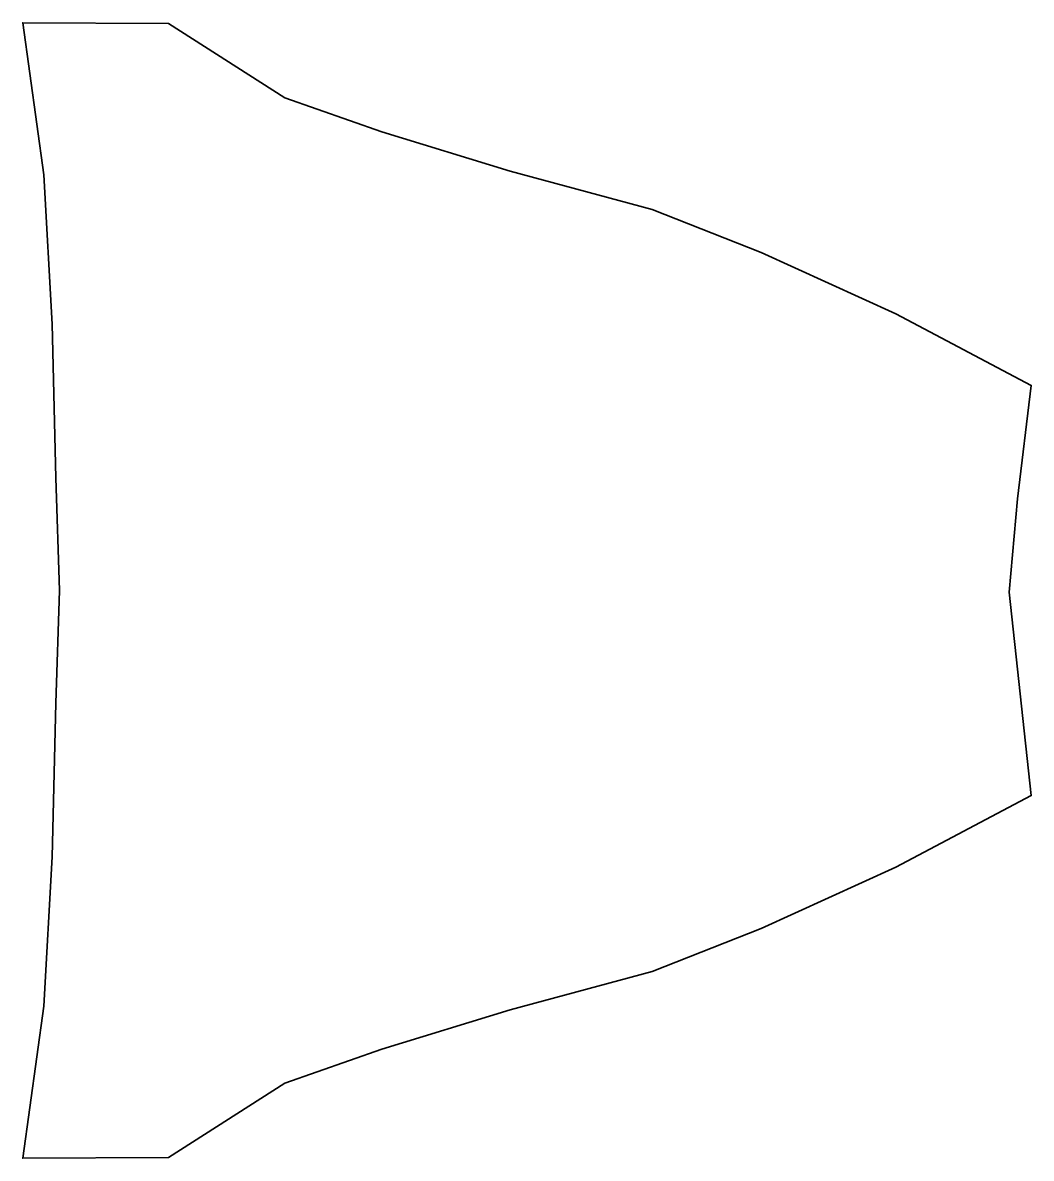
# Model space of a CAD drawing. Extents: x -40 to 1061, y -620 to 620.
import ezdxf

# ---------------------------------------------------------------- set-up
doc = ezdxf.new("R2010")
doc.units = 0
doc.linetypes.add('Solid', pattern=[0])

msp = doc.modelspace()

# ---------------------------------------------------------------- linework, layer by layer
at = {"color": 0, "linetype": 'Solid', "lineweight": 35}
msp.add_lwpolyline([(0, 0), (-4, 123), (-8, 291), (-17, 454), (-40, 620), (119, 619), (246, 538), (352, 501), (492, 458), (647, 416), (766, 369), (913, 302), (1061, 224), (1046, 100), (1037, -2), (1061, -224), (913, -302), (766, -369), (647, -416), (492, -458), (352, -501), (246, -538), (119, -619), (-40, -620), (-17, -454), (-8, -291), (-4, -123), (0, 0)], close=True, dxfattribs=at)

doc.saveas('drawing.dxf')
